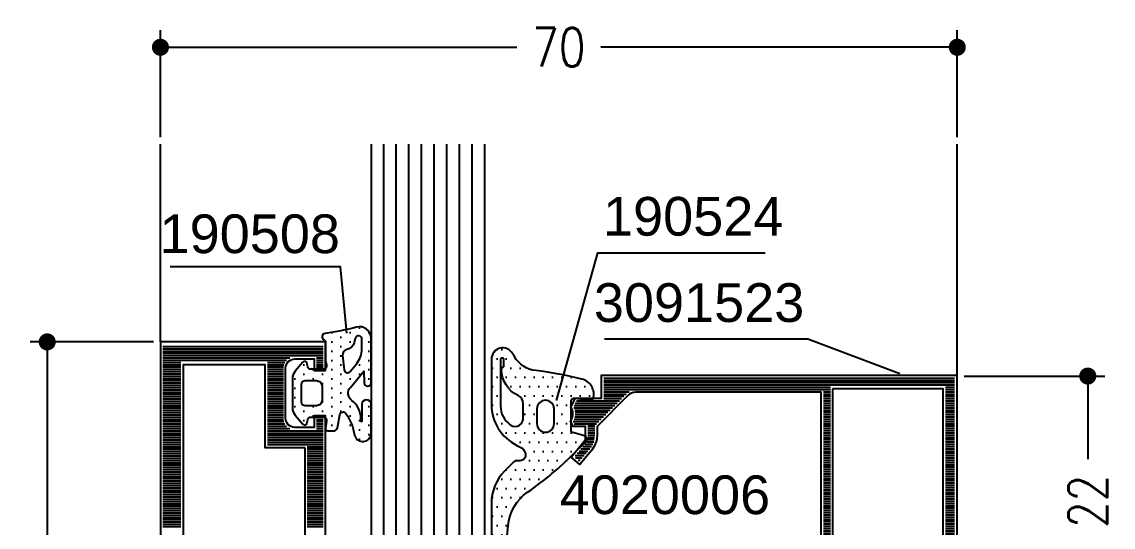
# Model space of a CAD drawing. Extents: x 15 to 184, y 134 to 230.
# Drawn here: x 126.66 to 174.6, y 208.17 to 230.34 of the extents above; entities that cross this region are included whole.
import ezdxf
from ezdxf.enums import TextEntityAlignment as Align

# ---------------------------------------------------------------- set-up
doc = ezdxf.new("R2010")
doc.units = 0
doc.header["$LTSCALE"] = 6
doc.layers.get('0').update_dxf_attribs({"color": 4, "linetype": 'CONTINUOUS'})
doc.layers.get('DEFPOINTS').update_dxf_attribs({"linetype": 'CONTINUOUS'})
for name, color, linetype in [('CONST25', 3, 'CONTINUOUS'), ('DICHT_PAR', 3, 'CONTINUOUS'), ('DICHT_SCH', 3, 'CONTINUOUS'), ('KH_NOR', 7, 'CONTINUOUS'), ('KH_SCH', 3, 'CONTINUOUS'), ('KN_NOR', 7, 'CONTINUOUS'), ('KN_SCH', 3, 'CONTINUOUS'), ('LLMASSE', 7, 'CONTINUOUS'), ('PNR', 7, 'CONTINUOUS')]:
    doc.layers.add(name, color=color, linetype=linetype)
doc.styles.add('SIM80S00', font='simplex.shx', dxfattribs={"width": 0.8})
doc.styles.get("Standard").update_dxf_attribs({"font": 'simplex.shx', "width": 0.8})
doc.styles.add('SWISSL', font='swissl_0.ttf')
doc.dimstyles.new('DOK-1ZU1-STRICH1', dxfattribs={"dimscale": 0, "dimtxt": 3, "dimasz": 1, "dimexe": 1.5, "dimexo": 0.6, "dimgap": 1.5, "dimtad": 0, "dimdsep": 46, "dimtxsty": 'Standard', "dimblk": 'STRICH1', "dimblk1": 'STRICH1', "dimblk2": 'STRICH1', "dimcen": 0, "dimse1": 1, "dimse2": 1, "dimclrd": 2, "dimclre": 2, "dimclrt": 7, "dimadec": 0, "dimazin": 0, "dimtfac": 0.7, "dimtdec": 4, "dimtofl": 0, "dimtmove": 0, "dimatfit": 3, "dimldrblk": 'STRICH1', "dimfxl": 1, "dimtolj": 1, "dimtzin": 0, "dimarcsym": 0})
doc.dimstyles.new('DOK-1ZU2-PUNKT', dxfattribs={"dimscale": 0.5, "dimtxt": 3.4, "dimasz": 1.5, "dimexe": 1.5, "dimexo": 0.6, "dimgap": 1.5, "dimtad": 0, "dimlfac": 2, "dimdsep": 46, "dimtxsty": 'SIM80S00', "dimblk": 'PUNKT', "dimblk1": 'PUNKT', "dimblk2": 'PUNKT', "dimcen": 0, "dimclrd": 3, "dimclre": 3, "dimclrt": 3, "dimadec": 0, "dimazin": 0, "dimtfac": 0.7, "dimtofl": 0, "dimtmove": 2, "dimatfit": 3, "dimldrblk": 'PUNKT', "dimfxl": 1, "dimtolj": 1, "dimarcsym": 0})

# ---------------------------------------------------------------- blocks, each defined once
blk = doc.blocks.new('*X31')
at = {"color": 0}
for p, q in [((-142.6, 0.2), (-142.6, 14.3)), ((-142.4, 0.2), (-142.4, 14.3)), ((-142.2, 0.2), (-142.2, 14.3)), ((-142, 0.2), (-142, 14.3)), ((-141.8, 0.2), (-141.8, 14.3)), ((-141.6, 13.7), (-141.6, 14.3)), ((-141.4, 13.7), (-141.4, 14.3)), ((-141.2, 13.7), (-141.2, 14.3)), ((-141, 13.7), (-141, 14.3)), ((-140.8, 13.7), (-140.8, 14.3)), ((-136.2, 13.7), (-136.2, 14.3)), ((-136, 13.7), (-136, 14.3)), ((-135.8, 13.7), (-135.8, 14.3)), ((-135.6, 13.7), (-135.6, 14.3)), ((-135.4, 13.7), (-135.4, 14.3)), ((-135.2, 9.4), (-135.2, 14.3)), ((-135, 9.4), (-135, 14.3)), ((-134.8, 9.4), (-134.8, 14.3)), ((-134.6, 9.4), (-134.6, 14.3)), ((-134.4, 9.4), (-134.4, 14.3)), ((-134.2, 9.4), (-134.2, 14.3)), ((-134, 9.4), (-134, 14.3)), ((-133.8, 12.9), (-133.8, 14.3)), ((-133.6, 12.9), (-133.6, 14.3)), ((-133.4, 12.9), (-133.4, 14.3)), ((-133.2, 12.9), (-133.2, 14.3)), ((-133, 12.9), (-133, 14.3)), ((-132.8, 12.9), (-132.8, 14.3)), ((-132.6, 12.9), (-132.6, 14.3)), ((-132.4, 12.9), (-132.4, 14.3)), ((-132.2, 12.9), (-132.2, 14.3)), ((-132, 12.9), (-132, 14.3)), ((-131.8, 12.9), (-131.8, 14.3)), ((-131.6, 12.9), (-131.6, 14.3)), ((-131.4, 12.9), (-131.4, 14.3)), ((-131.2, 12.9), (-131.2, 14.3)), ((-131, 12.9), (-131, 14.3)), ((-130.8, 12.9), (-130.8, 14.3)), ((-130.6, 12.9), (-130.6, 14.3)), ((-130.4, 12.9), (-130.4, 14.3)), ((-130.2, 12.9), (-130.2, 14.3)), ((-130, 12.9), (-130, 14.3)), ((-129.8, 12.9), (-129.8, 14.3)), ((-129.6, 12.9), (-129.6, 14.3)), ((-129.4, 12.9), (-129.4, 14.3)), ((-129.2, 12.9), (-129.2, 14.3)), ((-129, 12.9), (-129, 14.3)), ((-128.8, 12.9), (-128.8, 14.3)), ((-128.6, 12.9), (-128.6, 14.3)), ((-128.4, 12.9), (-128.4, 14.3)), ((-128.2, 12.9), (-128.2, 14.3)), ((-128, 12.9), (-128, 14.3)), ((-127.8, 12.9), (-127.8, 14.3)), ((-127.6, 12.9), (-127.6, 14.3)), ((-127.4, 12.9), (-127.4, 14.3)), ((-127.2, 12.9), (-127.2, 14.3)), ((-127, 12.9), (-127, 14.3)), ((-126.8, 12.9), (-126.8, 14.3)), ((-141.6, 0.2), (-141.6, 11.364)), ((-141.4, 0.2), (-141.4, 11.086)), ((-141.2, 9.4), (-141.2, 10.934)), ((-141, 9.4), (-141, 10.846)), ((-140.8, 9.4), (-140.8, 10.805)), ((-140.6, 9.4), (-140.6, 10.8)), ((-140.4, 9.4), (-140.4, 10.8)), ((-140.2, 9.4), (-140.2, 10.8)), ((-140, 9.4), (-140, 10.8)), ((-139.8, 9.4), (-139.8, 10.8)), ((-139.6, 9.4), (-139.6, 10.8)), ((-139.4, 9.4), (-139.4, 10.8)), ((-139.2, 9.4), (-139.2, 10.8)), ((-139, 9.4), (-139, 10.8)), ((-138.8, 9.4), (-138.8, 10.8)), ((-138.6, 9.4), (-138.6, 10.8)), ((-138.4, 9.4), (-138.4, 10.8)), ((-138.2, 9.4), (-138.2, 10.8)), ((-138, 9.4), (-138, 10.8)), ((-137.8, 9.4), (-137.8, 10.8)), ((-137.6, 9.4), (-137.6, 10.8)), ((-137.4, 9.4), (-137.4, 10.8)), ((-137.2, 9.4), (-137.2, 10.8)), ((-137, 9.4), (-137, 10.8)), ((-136.8, 9.4), (-136.8, 10.8)), ((-136.6, 9.4), (-136.6, 10.8)), ((-136.4, 9.4), (-136.4, 10.8)), ((-136.2, 9.4), (-136.2, 10.805)), ((-136, 9.4), (-136, 10.846)), ((-135.8, 9.4), (-135.8, 10.934)), ((-135.6, 9.4), (-135.6, 11.086)), ((-135.4, 9.4), (-135.4, 11.364)), ((-141.2, 0.2), (-141.2, 1.8)), ((-141, 0.2), (-141, 1.8)), ((-140.8, 0.2), (-140.8, 1.8)), ((-140.6, 0.2), (-140.6, 1.8)), ((-140.4, 0.2), (-140.4, 1.8)), ((-140.2, 0.2), (-140.2, 1.8)), ((-140, 0.2), (-140, 1.8)), ((-139.8, 0.2), (-139.8, 1.8)), ((-139.6, 0.2), (-139.6, 1.8)), ((-139.4, 0.2), (-139.4, 1.8)), ((-139.2, 0.2), (-139.2, 1.8)), ((-139, 0.2), (-139, 1.8)), ((-138.8, 0.2), (-138.8, 1.8)), ((-138.6, 0.2), (-138.6, 1.8)), ((-138.4, 0.2), (-138.4, 1.8)), ((-138.2, 0.2), (-138.2, 1.8)), ((-138, 0.2), (-138, 1.8)), ((-137.8, 0.2), (-137.8, 1.8)), ((-137.6, 0.2), (-137.6, 1.8)), ((-137.4, 0.2), (-137.4, 1.8)), ((-137.2, 0.2), (-137.2, 1.8)), ((-137, 0.2), (-137, 1.8)), ((-136.8, 0.2), (-136.8, 1.8)), ((-136.6, 0.2), (-136.6, 1.8)), ((-136.4, 0.2), (-136.4, 1.8)), ((-136.2, 0.2), (-136.2, 1.8)), ((-136, 0.2), (-136, 1.8)), ((-135.8, 0.2), (-135.8, 1.8)), ((-135.6, 0.2), (-135.6, 1.8)), ((-135.4, 0.2), (-135.4, 1.8)), ((-135.2, 0.2), (-135.2, 1.8)), ((-135, 0.2), (-135, 1.8)), ((-134.8, 0.2), (-134.8, 1.8)), ((-134.6, 0.2), (-134.6, 1.8)), ((-134.4, 0.2), (-134.4, 1.8)), ((-134.2, 0.2), (-134.2, 1.8)), ((-134, 0.2), (-134, 1.8)), ((-133.8, 0.2), (-133.8, 1.8)), ((-133.6, 0.2), (-133.6, 1.8)), ((-133.4, 0.2), (-133.4, 1.8)), ((-133.2, 0.2), (-133.2, 1.8)), ((-133, 0.2), (-133, 1.8)), ((-132.8, 0.2), (-132.8, 1.8)), ((-132.6, 0.2), (-132.6, 1.8)), ((-132.4, 0.2), (-132.4, 1.8)), ((-132.2, 0.2), (-132.2, 1.8)), ((-132, 0.2), (-132, 1.8)), ((-131.8, 0.2), (-131.8, 1.8)), ((-131.6, 0.2), (-131.6, 1.8)), ((-131.4, 0.2), (-131.4, 1.8)), ((-131.2, 0.2), (-131.2, 1.8)), ((-131, 0.2), (-131, 1.8)), ((-130.8, 0.2), (-130.8, 1.8)), ((-130.6, 0.2), (-130.6, 1.8)), ((-130.4, 0.2), (-130.4, 1.8)), ((-130.2, 0.2), (-130.2, 1.8)), ((-130, 0.2), (-130, 1.8)), ((-129.8, 0.2), (-129.8, 1.8)), ((-129.6, 0.2), (-129.6, 1.8)), ((-129.4, 0.2), (-129.4, 1.8)), ((-129.2, 0.2), (-129.2, 1.8)), ((-129, 0.2), (-129, 1.8)), ((-128.8, 0.2), (-128.8, 1.8)), ((-128.6, 0.2), (-128.6, 1.8)), ((-128.4, 0.2), (-128.4, 1.8)), ((-128.2, 0.2), (-128.2, 1.8)), ((-128, 0.2), (-128, 1.8)), ((-127.8, 0.2), (-127.8, 1.8)), ((-127.6, 0.2), (-127.6, 1.8)), ((-127.4, 0.2), (-127.4, 1.8)), ((-127.2, 0.2), (-127.2, 1.8)), ((-127, 0.2), (-127, 1.8)), ((-126.8, 0.2), (-126.8, 1.8))]:
    blk.add_line(p, q, dxfattribs=at)
blk = doc.blocks.new('B-LL132352')
at = {"layer": 'KH_NOR'}
blk.add_lwpolyline([(14.5, 113.5), (14.5, 136.5), (13.5, 136.5), (13.5, 135.5), (11.8, 135.5, -0.414213), (11, 136.3), (11, 140.7, -0.414214), (11.8, 141.5), (13.5, 141.5), (13.5, 140.5), (14.5, 140.5), (14.5, 143), (0, 143), (0, 0)], format="xyb", dxfattribs=at)
blk.add_lwpolyline([(12.7, 133.7), (9.2, 133.7), (9.2, 141), (2, 141), (2, 6.3), (20.7, 6.3), (20.7, 111.7), (13.7, 111.7, -0.414214), (12.7, 112.7), (12.7, 133.7)], format="xyb", close=True, dxfattribs=at)
at = {"layer": 'KH_SCH', "rotation": 270}
blk.add_blockref('*X31', (0, 0), dxfattribs=at)
blk = doc.blocks.new('B-LL190508')
at = {"layer": 'DICHT_SCH'}
h = blk.add_hatch(dxfattribs=at)
h.set_pattern_fill('DOTS', color=256, scale=13, angle=-90, style=0)
h.set_pattern_definition([(270, (1.0507, -3.7068), (0.8125, -0.40625), [0, -0.8125])])
edge = h.paths.add_edge_path()
edge.add_arc((3, 0.331), 1, 0, 105.22324)
edge.add_arc((-2.514, 20.594), 20, -82.88554, -74.77676, ccw=False)
edge.add_arc((0, 0.45), 0.3, 97.11446, 240)
edge.add_arc((-0.3, -0.07), 0.3, 0, 60, ccw=False)
edge.add_line((0, -0.07), (0, -1.687))
edge.add_line((0, -1.687), (0.09, -2.022))
edge.add_arc((-0.2, -2.1), 0.3, -90, 15, ccw=False)
edge.add_line((-0.2, -2.4), (-1.27, -2.4))
edge.add_arc((-1.27, -2.1), 0.3, -165, -90, ccw=False)
edge.add_line((-1.56, -2.178), (-1.648, -1.848))
edge.add_arc((-1.841, -1.9), 0.2, 15, 140)
edge.add_line((-1.994, -1.771), (-2.666, -2.572))
edge.add_arc((-1.9, -3.215), 1, 140, 180)
edge.add_line((-2.9, -3.215), (-2.9, -5.785))
edge.add_arc((-1.9, -5.785), 1, 180, 220)
edge.add_line((-2.666, -6.428), (-1.994, -7.229))
edge.add_arc((-1.841, -7.1), 0.2, 220, 345)
edge.add_line((-1.648, -7.152), (-1.56, -6.822))
edge.add_arc((-1.27, -6.9), 0.3, 90, 165, ccw=False)
edge.add_line((-1.27, -6.6), (-0.2, -6.6))
edge.add_arc((-0.2, -6.9), 0.3, -8.58394, 90, ccw=False)
edge.add_line((0.097, -6.945), (0.002, -7.57))
edge.add_arc((0.2, -7.6), 0.2, 171.41606, 270)
edge.add_line((0.2, -7.8), (0.748, -7.8))
edge.add_arc((0.748, -7.5), 0.3, -90, -10)
edge.add_line((1.044, -7.552), (1.247, -6.398))
edge.add_arc((1.543, -6.45), 0.3, 33.71262, 170, ccw=False)
edge.add_arc((-2.367, -9.059), 5, 10.19231, 33.71262, ccw=False)
edge.add_arc((3.269, -8.022), 0.731, 191.95742, 357.83663)
edge.add_line((4, -8.05), (4, -5.483))
edge.add_arc((3.6, -5.483), 0.4, 0.00084, 180.00084)
edge.add_line((3.2, -5.483), (3.2, -6.96))
edge.add_arc((3.154, -6.96), 0.046, -180.00036, 0.00036, ccw=False)
edge.add_line((3.108, -6.96), (3.108, -6.748))
edge.add_arc((1.108, -6.731), 2, -0.47387, 52.8235)
edge.add_arc((2.8, -4.5), 0.8, 140.42196, 232.8235, ccw=False)
edge.add_line((2.183, -3.99), (3.358, -2.57))
edge.add_line((3.358, -2.57), (3.4, -3.585))
edge.add_arc((3.7, -3.585), 0.3, 180, 360)
edge.add_line((4, -3.585), (4, 0.331))
edge = h.paths.add_edge_path(flags=16)
edge.add_line((3.2, -0.628), (3.2, 0.231))
edge.add_arc((2.9, 0.231), 0.3, 0, 165)
edge.add_line((2.61, 0.308), (2.506, -0.081))
edge.add_arc((1.733, 0.126), 0.8, -78.15788, -15, ccw=False)
edge.add_arc((2, -1.146), 0.5, 101.84212, 186.029)
edge.add_line((1.503, -1.199), (1.634, -2.442))
edge.add_arc((1.932, -2.41), 0.3, 186.029, 320.42196)
edge.add_line((2.164, -2.602), (2.742, -1.903))
edge.add_arc((1.2, -0.628), 2, -39.57804, 0)
edge = h.paths.add_edge_path(flags=16)
edge.add_arc((-0.8, -5.1), 0.5, -90, 0, ccw=False)
edge.add_line((-0.8, -5.6), (-1.8, -5.6))
edge.add_arc((-1.8, -5.3), 0.3, -180, -90, ccw=False)
edge.add_line((-2.1, -5.3), (-2.1, -3.7))
edge.add_arc((-1.8, -3.7), 0.3, 90, 180, ccw=False)
edge.add_line((-1.8, -3.4), (-0.8, -3.4))
edge.add_arc((-0.8, -3.9), 0.5, 0, 90, ccw=False)
edge.add_line((-0.3, -3.9), (-0.3, -5.1))
at = {"layer": 'DICHT_PAR'}
for points in [[(4, 0.331, 0.494357), (2.737, 1.296, -0.035396), (-0.037, 0.748, 0.719139), (-0.15, 0.19, -0.267949), (0, -0.07), (0, -1.687), (0.09, -2.022, -0.493145), (-0.2, -2.4), (-1.27, -2.4, -0.339454), (-1.56, -2.178), (-1.648, -1.848, 0.606815), (-1.994, -1.771), (-2.666, -2.572, 0.176327), (-2.9, -3.215), (-2.9, -5.785, 0.176327), (-2.666, -6.428), (-1.994, -7.229, 0.606815), (-1.648, -7.152), (-1.56, -6.822, -0.339454), (-1.27, -6.6), (-0.2, -6.6, -0.458807), (0.097, -6.945), (0.002, -7.57, 0.458807), (0.2, -7.8), (0.748, -7.8, 0.36397), (1.044, -7.552), (1.247, -6.398, -0.676335), (1.792, -6.283, -0.102989), (2.554, -8.174, 0.883786), (4, -8.05), (4, -5.483, 1), (3.2, -5.483), (3.2, -6.96, -1.000006), (3.108, -6.96), (3.108, -6.748, 0.236839), (2.317, -5.137, -0.426544), (2.183, -3.99), (3.358, -2.57), (3.4, -3.585, 1), (4, -3.585), (4, 0.331)], [(3.2, -0.628), (3.2, 0.231, 0.876976), (2.61, 0.308), (2.506, -0.081, -0.282773), (1.897, -0.657, 0.3848), (1.503, -1.199), (1.634, -2.442, 0.664354), (2.164, -2.602), (2.742, -1.903, 0.174429), (3.2, -0.628)], [(-0.3, -5.1, -0.414214), (-0.8, -5.6), (-1.8, -5.6, -0.414214), (-2.1, -5.3), (-2.1, -3.7, -0.414214), (-1.8, -3.4), (-0.8, -3.4, -0.414214), (-0.3, -3.9), (-0.3, -5.1)]]:
    blk.add_lwpolyline(points, format="xyb", close=True, dxfattribs=at)
blk = doc.blocks.new('PUNKT')
at = {"color": 0, "linetype": 'CONTINUOUS'}
blk.add_line((-0.5, 0), (-1, 0), dxfattribs=at)
at = {"color": 0, "linetype": 'CONTINUOUS', "const_width": 0.5}
blk.add_lwpolyline([(-0.25, 0, 1), (0.25, 0, 1)], format="xyb", close=True, dxfattribs=at)
blk = doc.blocks.new('*D40')
at = {"color": 3, "linetype": 'ByBlock', "transparency": 16777216}
for p, q in [((132.452, 216.3), (127.029, 216.3)), ((127.779, 215.55), (127.779, 182.919)), ((127.779, 145.55), (127.779, 178.181)), ((132.452, 144.8), (127.029, 144.8))]:
    blk.add_line(p, q, dxfattribs=at)
at = {"layer": 'DEFPOINTS', "color": 0, "linetype": 'ByBlock', "transparency": 16777216}
for p in [(127.779, 216.3), (132.752, 216.3), (132.752, 144.8)]:
    blk.add_point(p, dxfattribs=at)
at = {"color": 3, "linetype": 'ByBlock', "transparency": 16777216, "xscale": 0.75, "yscale": 0.75, "zscale": 0.75}
for p, rotation in [((127.779, 216.3), 90), ((127.779, 144.8), 270)]:
    blk.add_blockref('PUNKT', p, dxfattribs=dict(at, rotation=rotation))
at = {"color": 3, "linetype": 'ByBlock', "transparency": 16777216, "insert": (127.779, 180.55), "char_height": 1.7, "attachment_point": 5, "rotation": 90, "style": 'SIM80S00'}
blk.add_mtext('\\A1;143', dxfattribs=at)
blk = doc.blocks.new('*D42')
at = {"color": 3, "linetype": 'ByBlock', "transparency": 16777216}
for p, q in [((132.752, 225.278), (132.752, 229.979)), ((167.752, 225.278), (167.752, 229.979)), ((133.502, 229.229), (148.401, 229.229)), ((167.002, 229.229), (152.103, 229.229))]:
    blk.add_line(p, q, dxfattribs=at)
at = {"layer": 'DEFPOINTS', "color": 0, "linetype": 'ByBlock', "transparency": 16777216}
for p in [(167.752, 229.229), (132.752, 224.978), (167.752, 224.978)]:
    blk.add_point(p, dxfattribs=at)
at = {"color": 3, "linetype": 'ByBlock', "transparency": 16777216, "xscale": 0.75, "yscale": 0.75, "zscale": 0.75, "rotation": 180}
blk.add_blockref('PUNKT', (132.752, 229.229), dxfattribs=at)
at = {"color": 3, "linetype": 'ByBlock', "transparency": 16777216, "xscale": 0.75, "yscale": 0.75, "zscale": 0.75}
blk.add_blockref('PUNKT', (167.752, 229.229), dxfattribs=at)
at = {"color": 3, "linetype": 'ByBlock', "transparency": 16777216, "insert": (150.252, 229.229), "char_height": 1.7, "attachment_point": 5, "style": 'SIM80S00'}
blk.add_mtext('\\A1;70', dxfattribs=at)
blk = doc.blocks.new('*U43')
at = {"layer": 'CONST25'}
for p, q in [((0, 10), (37.357, 10)), ((0, 8.889), (37.357, 8.889)), ((0, 7.778), (37.357, 7.778)), ((0, 6.667), (37.357, 6.667)), ((0, 5.556), (37.357, 5.556)), ((0, 4.444), (37.357, 4.444)), ((0, 3.333), (37.357, 3.333)), ((0, 2.222), (37.357, 2.222)), ((0, 1.111), (37.357, 1.111))]:
    blk.add_line(p, q, dxfattribs=at)
blk.add_lwpolyline([(37.357, 0), (0, 0), (0, 10), (37.357, 10)], dxfattribs=at)
blk = doc.blocks.new('B-LL190524')
at = {"layer": 'DICHT_SCH'}
h = blk.add_hatch(dxfattribs=at)
h.set_pattern_fill('DOTS', color=256, scale=13, style=0)
h.set_pattern_definition([(0, (-3.9241, -2.7582), (0.40625, 0.8125), [0, -0.8125])])
edge = h.paths.add_edge_path()
edge.add_arc((-3.318, 5.089), 2.5, 209.98861, 263.45096, ccw=False)
edge.add_line((-5.483, 3.839), (-5.634, 4.1))
edge.add_arc((-6.5, 3.6), 1, 30.00019, 180.0002)
edge.add_line((-7.5, 3.6), (-7.5, -0.369))
edge.add_arc((-3.5, -0.368), 4, 180.00686, 244.00677)
edge.add_line((-5.253, -3.964), (-4.851, -4.16))
edge.add_arc((-4.982, -4.429), 0.299, 30.08678, 64.08678, ccw=False)
edge.add_line((-4.723, -4.279), (-4.567, -4.55))
edge.add_arc((-5, -4.8), 0.5, -89.99925, 30.0007, ccw=False)
edge.add_line((-5, -5.3), (-5.309, -5.3))
edge.add_arc((-5.309, -5.6), 0.3, 90.02709, 135.3272)
edge.add_line((-5.522, -5.389), (-6.343, -6.219))
edge.add_arc((-3.499, -9.033), 4.001, 135.29956, 179.99958)
edge.add_line((-7.5, -9.033), (-7.5, -11.8))
edge.add_arc((-6.8, -11.8), 0.7, 179.99975, 354.99978)
edge.add_line((-6.103, -11.861), (-6.028, -11.009))
edge.add_arc((-2.042, -11.357), 4.001, 124.71804, 175.00201, ccw=False)
edge.add_arc((-21.405, 16.591), 29.999, 304.71275, 314.99662)
edge.add_line((-0.193, -4.623), (0.812, -3.617))
edge.add_arc((0.6, -3.405), 0.299, 314.97414, 434.97409)
edge.add_line((0.678, -3.116), (-0.352, -2.84))
edge.add_arc((-0.3, -2.647), 0.2, 179.98244, 254.98238, ccw=False)
edge.add_line((-0.5, -2.647), (-0.5, -0.1))
edge.add_arc((-0.2, -0.1), 0.3, 81.61131, 180.00151, ccw=False)
edge.add_line((-0.156, 0.197), (1.156, 0.003))
edge.add_arc((1.199, 0.3), 0.3, 261.69701, 327.33666)
edge.add_arc((0.1, 0.5), 1.4, 345.00907, 435.595)
edge.add_arc((-7.019, -27.199), 29.999, 75.58754, 83.46192)
edge = h.paths.add_edge_path(flags=16)
edge.add_arc((-2.75, -0.75), 0.75, 0, 180)
edge.add_line((-3.5, -0.75), (-3.5, -2.05))
edge.add_arc((-2.75, -2.05), 0.75, 180, 360)
edge.add_line((-2, -2.05), (-2, -0.75))
edge = h.paths.add_edge_path(flags=16)
edge.add_arc((-5.502, -0.296), 0.797, 359.38535, 424.66779)
edge.add_arc((-4.1, 2.688), 2.5, 179.99145, 244.88869, ccw=False)
edge.add_line((-6.6, 2.688), (-6.6, 2.9))
edge.add_line((-6.6, 2.9), (-6.5, 2.9))
edge.add_arc((-6.5, 3), 0.1, 269.99996, 360.00004)
edge.add_line((-6.4, 3), (-6.4, 3.6))
edge.add_arc((-6.5, 3.6), 0.1, 359.99996, 450.00004)
edge.add_line((-6.5, 3.7), (-6.6, 3.7))
edge.add_arc((-6.6, 3.6), 0.1, 89.99996, 180.00004)
edge.add_line((-6.7, 3.6), (-6.7, -0.503))
edge.add_arc((-4.7, -0.503), 2, 180.00861, 235.00852)
edge.add_line((-5.847, -2.141), (-5.802, -2.173))
edge.add_arc((-5.4, -1.6), 0.7, 234.97384, 370.86282)
edge.add_line((-4.713, -1.468), (-4.705, -0.305))
at = {"layer": 'DICHT_PAR'}
for points in [[(-3.603, 2.605, -0.237599), (-5.483, 3.839), (-5.634, 4.1, 0.767327), (-7.5, 3.6), (-7.5, -0.369, 0.286745), (-5.253, -3.964), (-4.851, -4.16, -0.149451), (-4.723, -4.279), (-4.567, -4.55, -0.57735), (-5, -5.3), (-5.309, -5.3, 0.200274), (-5.522, -5.389), (-6.343, -6.219, 0.197552), (-7.5, -9.033), (-7.5, -11.8, 0.957292), (-6.103, -11.861), (-6.028, -11.009, -0.222995), (-4.321, -8.069, 0.044902), (-0.193, -4.623), (0.812, -3.617, 0.57735), (0.678, -3.116), (-0.352, -2.84, -0.339454), (-0.5, -2.647), (-0.5, -0.1, -0.457784), (-0.156, 0.197), (1.156, 0.003, 0.294504), (1.452, 0.138, 0.417212), (0.448, 1.856, 0.034372), (-3.603, 2.605)], [(-4.705, -0.305, 0.292811), (-5.161, 0.424, -0.290987), (-6.6, 2.688), (-6.6, 2.9), (-6.5, 2.9, 0.414214), (-6.4, 3), (-6.4, 3.6, 0.414214), (-6.5, 3.7), (-6.6, 3.7, 0.414214), (-6.7, 3.6), (-6.7, -0.503, 0.244698), (-5.847, -2.141), (-5.802, -2.173, 0.673804), (-4.713, -1.468), (-4.705, -0.305)], [(-2, -0.75, 1), (-3.5, -0.75), (-3.5, -2.05, 1), (-2, -2.05), (-2, -0.75)]]:
    blk.add_lwpolyline(points, format="xyb", close=True, dxfattribs=at)
blk = doc.blocks.new('LL190524')
blk.add_blockref('B-LL190524', (0, 0))
blk = doc.blocks.new('B-LL3091023')
at = {"layer": 'KN_SCH'}
h = blk.add_hatch(dxfattribs=at)
h.set_pattern_fill('_U', color=256, scale=0.2, style=0, pattern_type=0)
h.set_pattern_definition([(0, (-12.61524, 13.0225), (0, 0.2), [])])
edge = h.paths.add_edge_path()
edge.add_line((-0.2, 21.8), (-0.2, 0.415))
edge.add_line((-0.2, 0.415), (-0.45, 0.271))
edge.add_line((-0.45, 0.271), (-1.193, 0.7))
edge.add_line((-1.193, 0.7), (-3.283, 0.7))
edge.add_line((-3.283, 0.7), (-3.9, 0.083))
edge.add_line((-3.9, 0.083), (-3.9, -2.1))
edge.add_line((-3.9, -2.1), (-3.7, -2.1))
edge.add_line((-3.7, -2.1), (-4.7, -2.1))
edge.add_line((-4.7, -2.1), (-4.7, -1))
edge.add_line((-4.7, -1), (-9.357, -1))
edge.add_line((-9.357, -1), (-9.492, -1.525))
edge.add_arc((-12.3, -0.8), 2.9, 270.07902, 345.52249, ccw=False)
edge.add_arc((-12.18, -0.902), 2.8, 209.20814, 267.6284, ccw=False)
edge.add_line((-14.624, -2.269), (-14.429, -2.069))
edge.add_line((-14.429, -2.069), (-13.753, -2.385))
edge.add_arc((-12.3, -0.8), 2.15, 227.47615, 442.33774)
edge.add_line((-12.013, 1.331), (-12.161, 1.351))
edge.add_line((-12.161, 1.351), (-11.7, 2.15))
edge.add_line((-11.7, 2.15), (-11.7, 20.7))
edge.add_line((-11.7, 20.7), (-28.186, 20.7))
edge.add_arc((-28.186, 19.5), 1.2, 90, 135)
edge.add_line((-29.034, 20.349), (-31.8, 17.583))
edge.add_line((-31.8, 17.583), (-31.8, 16.714))
edge.add_arc((-33.6, 16.714), 1.8, 319.99995, 360, ccw=False)
edge.add_line((-32.221, 15.557), (-33.142, 14.46))
edge.add_line((-33.142, 14.46), (-33.601, 14.846))
edge.add_line((-33.601, 14.846), (-32.4, 16.278))
edge.add_line((-32.4, 16.278), (-32.4, 17.7))
edge.add_line((-32.4, 17.7), (-33.574, 17.7))
edge.add_line((-33.574, 17.7), (-33.702, 17.968))
edge.add_arc((-34.712, 18.616), 1.2, 327.30413, 390.0745)
edge.add_line((-33.673, 19.217), (-33.377, 19.8))
edge.add_line((-33.377, 19.8), (-31, 19.8))
edge.add_line((-31, 19.8), (-31, 21.8))
edge.add_line((-31, 21.8), (-0.2, 21.8))
edge = h.paths.add_edge_path(flags=16)
edge.add_line((-11.1, 21), (-11.1, 1.84))
edge.add_arc((-12.3, -0.8), 2.9, 11.94054, 65.55666, ccw=False)
edge.add_line((-9.463, -0.2), (-5.314, -0.2))
edge.add_line((-5.314, -0.2), (-3.849, 1.266))
edge.add_arc((-3.283, 0.7), 0.8, 90, 135, ccw=False)
edge.add_line((-3.283, 1.5), (-1, 1.5))
edge.add_line((-1, 1.5), (-1, 21))
edge.add_line((-1, 21), (-11.1, 21))
at = {"layer": 'KN_NOR'}
for points in [[(0, 22), (0, 0.3), (-0.45, 0.04), (-1.246, 0.5), (-3.2, 0.5), (-3.7, 0), (-3.7, -1.9), (-3.5, -1.9), (-3.5, -2.3), (-4.9, -2.3), (-4.9, -1.2), (-9.202, -1.2), (-9.298, -1.575, -0.341999), (-12.3, -3.9, -0.274409), (-14.869, -2.233), (-14.473, -1.828), (-13.64, -2.217, 1.373176), (-12.04, 1.133), (-12.484, 1.192), (-11.9, 2.203), (-11.9, 20.5), (-28.186, 20.5, 0.198912), (-28.893, 20.207), (-31.6, 17.5), (-31.6, 16.714, -0.176327), (-32.068, 15.429), (-33.117, 14.179), (-33.883, 14.821), (-32.6, 16.35), (-32.6, 17.5), (-33.7, 17.5), (-33.934, 17.988, 0.339409), (-33.904, 19.205), (-33.5, 20), (-31.2, 20), (-31.2, 22), (0, 22)], [(-10.9, 20.8), (-10.9, 1.966, -0.213458), (-9.305, 0), (-5.397, 0), (-3.99, 1.407, -0.198912), (-3.283, 1.7), (-1.2, 1.7), (-1.2, 20.8), (-10.9, 20.8)]]:
    blk.add_lwpolyline(points, format="xyb", close=True, dxfattribs=at)
blk = doc.blocks.new('*U70')
at = {"xscale": -0.5, "yscale": 0.5, "zscale": 0.5, "rotation": 270}
for name, p in [('B-LL3091023', (-0.041, 0.036)), ('LL190524', (9.859, -16.653))]:
    blk.add_blockref(name, p, dxfattribs=at)
blk = doc.blocks.new('*D77')
at = {"color": 3, "linetype": 'ByBlock', "transparency": 16777216}
for p, q in [((168.052, 214.8), (174.235, 214.8)), ((173.485, 214.05), (173.485, 211.151)), ((173.485, 204.55), (173.485, 207.449)), ((168.052, 203.8), (174.235, 203.8))]:
    blk.add_line(p, q, dxfattribs=at)
at = {"layer": 'DEFPOINTS', "color": 0, "linetype": 'ByBlock', "transparency": 16777216}
for p in [(167.752, 214.8), (167.752, 203.8), (173.485, 203.8)]:
    blk.add_point(p, dxfattribs=at)
at = {"color": 3, "linetype": 'ByBlock', "transparency": 16777216, "xscale": 0.75, "yscale": 0.75, "zscale": 0.75}
for p, rotation in [((173.485, 214.8), 90), ((173.485, 203.8), 270)]:
    blk.add_blockref('PUNKT', p, dxfattribs=dict(at, rotation=rotation))
at = {"color": 3, "linetype": 'ByBlock', "transparency": 16777216, "insert": (173.485, 209.3), "char_height": 1.7, "attachment_point": 5, "rotation": 90}
blk.add_mtext('\\A1;22', dxfattribs=at)
blk = doc.blocks.new('STRICH1')
at = {"color": 0, "linetype": 'CONTINUOUS'}
for p, q in [((0, -1.7), (0, 1.7)), ((0, 0), (-1, 0))]:
    blk.add_line(p, q, dxfattribs=at)

msp = doc.modelspace()

# ---------------------------------------------------------------- linework, layer by layer
at = {"layer": 'DEFPOINTS', "color": 0, "linetype": 'ByBlock'}
msp.add_point((167.7521, 214.8), dxfattribs=at)
at = {"layer": 'PNR', "color": 3}
for points in [[(132.7521, 216.3), (132.7521, 224.9783)], [(167.7521, 214.8), (167.7521, 224.9783)], [(150.1502, 213.7221), (151.9683, 220.2046), (159.3154, 220.2046)], [(140.9337, 216.681), (140.6666, 219.5941), (133.1843, 219.5941)], [(165.2254, 214.9011), (161.1813, 216.4164), (152.2533, 216.4164)]]:
    msp.add_lwpolyline(points, dxfattribs=at)

# ---------------------------------------------------------------- block references
at = {"xscale": -0.5, "yscale": 0.5, "zscale": 0.5, "rotation": 270}
msp.add_blockref('*U43', (142.0021, 206.2924), dxfattribs=at)
at = {"xscale": 0.5, "yscale": 0.5, "zscale": 0.5}
for name, p in [('B-LL190508', (140.0021, 216.3)), ('B-LL132352', (132.7521, 144.8))]:
    msp.add_blockref(name, p, dxfattribs=at)
at = {"layer": 'LLMASSE', "xscale": -1, "rotation": 270}
msp.add_blockref('*U70', (167.6924, 203.8784), dxfattribs=at)

# ---------------------------------------------------------------- texts
at = {"layer": 'PNR', "color": 10, "style": 'SWISSL'}
msp.add_text('190524', height=1.7, dxfattribs=at).set_placement((152.1916, 220.9622))
for s, p in [('190508', (140.6375, 220.1941)), ('3091523', (161.0334, 217.1741)), ('4020006', (159.5329, 208.7405))]:
    msp.add_text(s, height=1.7, dxfattribs=at).set_placement(p, align=Align.RIGHT)

# ---------------------------------------------------------------- dimensions: what is measured, and where the dimension line sits
at = {"layer": 'LLMASSE'}
dim = msp.add_linear_dim(base=(167.7521, 229.2293), p1=(132.7521, 224.9783), p2=(167.7521, 224.9783), dimstyle='DOK-1ZU2-PUNKT', override={"dimtmove": 0, "dimatfit": 1}, dxfattribs=at)
dim.commit()
dim.dimension.update_dxf_attribs({"geometry": '*D42', "text_midpoint": (150.2521, 229.2293)})
for base, p1, p2, dimstyle, override, picture, middle in [((127.7791, 216.3), (132.7521, 144.8), (132.7521, 216.3), 'DOK-1ZU2-PUNKT', {"dimtmove": 0, "dimatfit": 1}, '*D40', (127.7791, 180.55)), ((173.4847, 203.8), (167.7521, 214.8), (167.7521, 203.8), 'DOK-1ZU1-STRICH1', {"dimscale": 0.5, "dimtxt": 3.4, "dimasz": 1.5, "dimlfac": 2, "dimblk": 'PUNKT', "dimblk1": 'PUNKT', "dimblk2": 'PUNKT', "dimse1": 0, "dimse2": 0, "dimclrd": 3, "dimclre": 3, "dimclrt": 3}, '*D77', (173.4847, 209.3))]:
    dim = msp.add_linear_dim(base=base, p1=p1, p2=p2, angle=90, dimstyle=dimstyle, override=override, dxfattribs=at)
    dim.commit()
    dim.dimension.update_dxf_attribs({"geometry": picture, "text_midpoint": middle})

doc.saveas('drawing.dxf')
